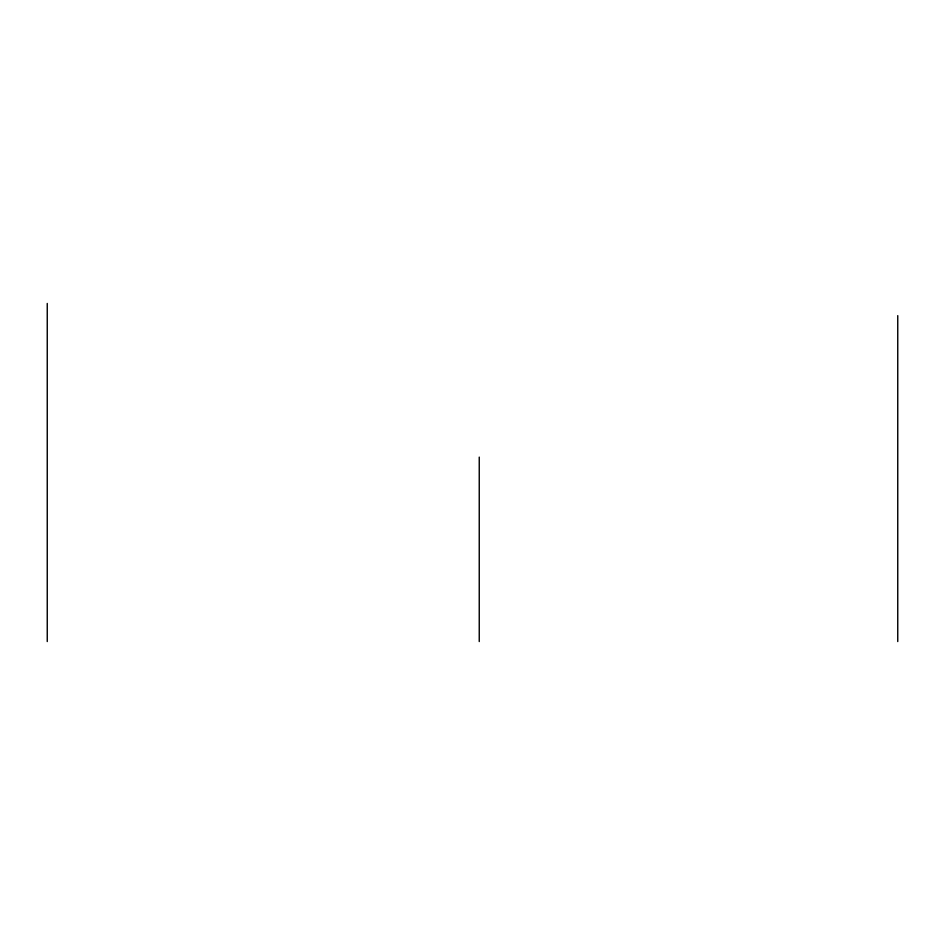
<?xml version="1.0" encoding="UTF-8"?>
<svg xmlns="http://www.w3.org/2000/svg" width="945" height="945" viewBox="0 0 945 945"><rect width="100%" height="100%" fill="white"/><g stroke="black" fill="none" stroke-linecap="round" stroke-linejoin="round"><path stroke-width="1.42" d="M897.75 315.642L897.75 641.549M479.245 457.12L479.245 641.549M47.25 303.451L47.25 641.549"/></g></svg>
